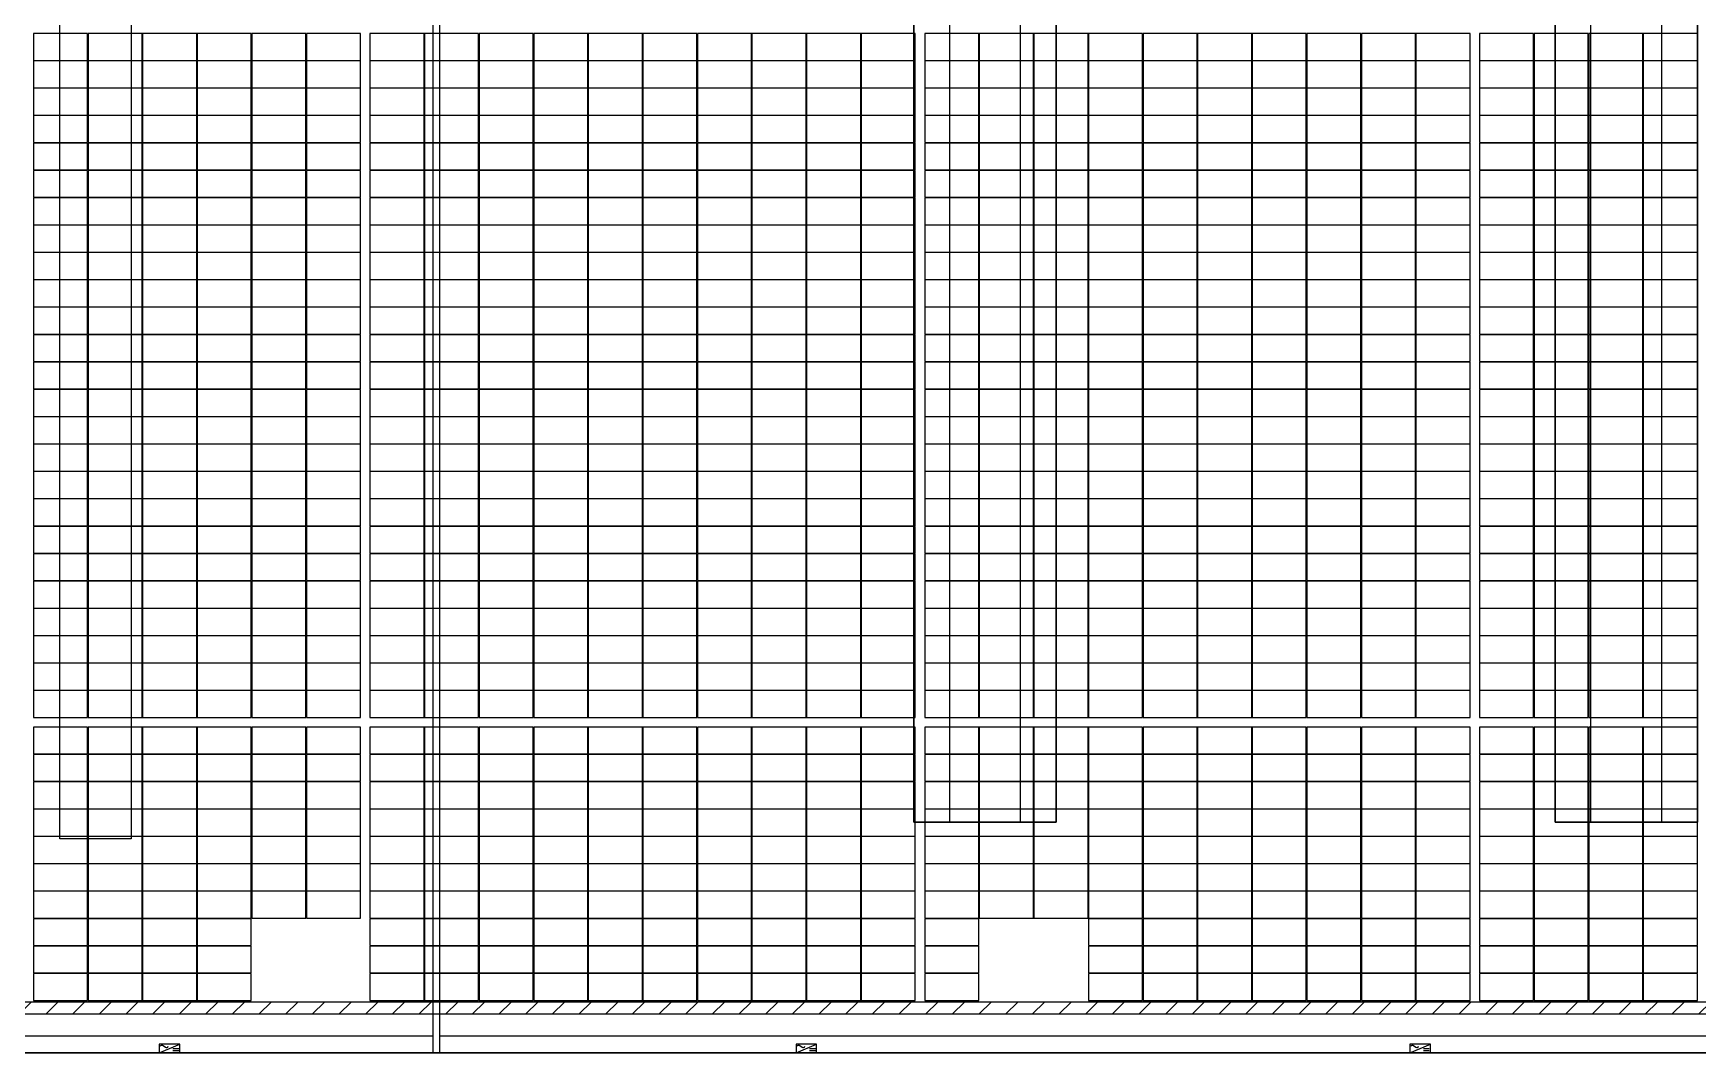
# Model space of a CAD drawing. Header units: millimetres. Extents: x 1218 to 2690, y 1163 to 1758.
# Drawn here: x 1389.2 to 1459.3, y 1336.4 to 1379.4 of the extents above; entities that cross this region are included whole.
import ezdxf

# ---------------------------------------------------------------- set-up
doc = ezdxf.new("R2010")
doc.units = ezdxf.units.MM
for name, color, linetype in [('WALL', 9, 'Continuous'), ('单元区域外轮廓', 7, 'ByLayer'), ('屋脊线', 7, 'ByLayer'), ('组件', 7, 'ByLayer'), ('运维走道板', 1, 'Continuous'), ('逆变器', 7, 'ByLayer'), ('障碍物', 7, 'ByLayer')]:
    doc.layers.add(name, color=color, linetype=linetype)

# ---------------------------------------------------------------- blocks, each defined once
blk = doc.blocks.new('DT1')
at = {"layer": 'WALL'}
blk.add_line((78159.9, 1865403.7), (1243359.9, 1865403.7), dxfattribs=at)
for points in [[(198909.9, 1865403.7), (198909.9, 2022803.7), (198609.9, 2022803.7), (198609.9, 1865403.7)], [(224859.9, 1875103.7), (224859.9, 2013103.7), (218859.9, 2013103.7), (218859.9, 1875103.7)], [(251859.9, 1875103.7), (251859.9, 2013103.7), (245859.9, 2013103.7), (245859.9, 1875103.7)]]:
    blk.add_lwpolyline(points, close=True, dxfattribs=at)
for points in [[(223359.9, 1875103.7), (223359.9, 2013103.7), (220359.9, 2013103.7), (220359.9, 1875103.7), (223359.9, 1875103.7)], [(250359.9, 1875103.7), (250359.9, 2013103.7), (247359.9, 2013103.7), (247359.9, 1875103.7), (250359.9, 1875103.7)], [(185909.9, 1939703.7), (185909.9, 1874403.7), (182909.9, 1874403.7), (182909.9, 1939703.7), (185909.9, 1939703.7)], [(198609.9, 1866103.7), (78159.9, 1866103.7)], [(406809.9, 1866103.7), (198909.9, 1866103.7)]]:
    blk.add_lwpolyline(points, dxfattribs=at)
blk = doc.blocks.new('*U582')
at = {"layer": '单元区域外轮廓', "color": 2}
blk.add_polyline3d([(582600, -78700, 12000), (-582600, -78700, 12000), (-582600, 78700, 12000), (582600, 78700, 12000)], close=True, dxfattribs=at)
at = {"flags": 1}
for tag in ['unit_id', 'unit_name', 'parapet_height', 'ground_elevation', 'is_enable_parapet']:
    blk.add_attdef(tag, (0, 0), '', height=2.5, dxfattribs=at)
blk = doc.blocks.new('*U583')
at = {"layer": '屋脊线', "color": 30}
blk.add_line((-582600, -78700, 12000), (582600, -78700, 12000), dxfattribs=at)
at = {"flags": 1}
for tag in ['unit_id', 'unit_name']:
    blk.add_attdef(tag, (0, 0), '', height=2.5, dxfattribs=at)
blk = doc.blocks.new('*U584')
at = {"color": 0}
blk.add_polyline3d([(0, 0, 0), (227.8, 0, 0), (227.8, 113.3, 5.8), (0, 113.3, 5.8)], close=True, dxfattribs=at)
at = {"flags": 1}
for tag in ['mounting-hole-spacing1', 'mounting-hole-spacing2', 'module-material', 'vmpo', 'voco', 'silicon-material', 'panel-length', 'panel-width', 'panel-height', 'userid', 'theme', 'note', 'name', 'pmax', 'company-name', 'id', 'impo', 'isco']:
    blk.add_attdef(tag, (0, 0), '', height=2.5, dxfattribs=at)
blk = doc.blocks.new('*U585')
at = {"layer": '组件', "color": 32}
for p in [(-47896.6, -3693.2, 1422.3), (-47666.8, -3693.2, 1422.3), (-47437, -3693.2, 1422.3), (-47207.2, -3693.2, 1422.3), (-46977.4, -3693.2, 1422.3), (-46747.6, -3693.2, 1422.3), (-46479.8, -3693.2, 1422.3), (-46250, -3693.2, 1422.3), (-46020.2, -3693.2, 1422.3), (-45790.4, -3693.2, 1422.3), (-45560.6, -3693.2, 1422.3), (-47896.6, -3808.4, 1416.5), (-47666.8, -3808.4, 1416.5), (-47437, -3808.4, 1416.5), (-47207.2, -3808.4, 1416.5), (-46977.4, -3808.4, 1416.5), (-46747.6, -3808.4, 1416.5), (-46479.8, -3808.4, 1416.5), (-46250, -3808.4, 1416.5), (-46020.2, -3808.4, 1416.5), (-45790.4, -3808.4, 1416.5), (-45560.6, -3808.4, 1416.5), (-47896.6, -3923.7, 1410.6), (-47666.8, -3923.7, 1410.6), (-47437, -3923.7, 1410.6), (-47207.2, -3923.7, 1410.6), (-46977.4, -3923.7, 1410.6), (-46747.6, -3923.7, 1410.6), (-46479.8, -3923.7, 1410.6), (-46250, -3923.7, 1410.6), (-46020.2, -3923.7, 1410.6), (-45790.4, -3923.7, 1410.6), (-45560.6, -3923.7, 1410.6), (-47896.6, -4038.9, 1404.7), (-47666.8, -4038.9, 1404.7), (-47437, -4038.9, 1404.7), (-47207.2, -4038.9, 1404.7), (-46977.4, -4038.9, 1404.7), (-46747.6, -4038.9, 1404.7), (-46479.8, -4038.9, 1404.7), (-46250, -4038.9, 1404.7), (-46020.2, -4038.9, 1404.7), (-45790.4, -4038.9, 1404.7), (-45560.6, -4038.9, 1404.7), (-47896.6, -4154.2, 1398.9), (-47666.8, -4154.2, 1398.9), (-47437, -4154.2, 1398.9), (-47207.2, -4154.2, 1398.9), (-46977.4, -4154.2, 1398.9), (-46747.6, -4154.2, 1398.9), (-46479.8, -4154.2, 1398.9), (-46250, -4154.2, 1398.9), (-46020.2, -4154.2, 1398.9), (-45790.4, -4154.2, 1398.9), (-45560.6, -4154.2, 1398.9), (-47896.6, -4269.4, 1393), (-47666.8, -4269.4, 1393), (-47437, -4269.4, 1393), (-47207.2, -4269.4, 1393), (-46977.4, -4269.4, 1393), (-46747.6, -4269.4, 1393), (-46479.8, -4269.4, 1393), (-46250, -4269.4, 1393), (-46020.2, -4269.4, 1393), (-45790.4, -4269.4, 1393), (-45560.6, -4269.4, 1393), (-47896.6, -4384.7, 1387.2), (-47666.8, -4384.7, 1387.2), (-47437, -4384.7, 1387.2), (-47207.2, -4384.7, 1387.2), (-46977.4, -4384.7, 1387.2), (-46747.6, -4384.7, 1387.2), (-46479.8, -4384.7, 1387.2), (-46250, -4384.7, 1387.2), (-46020.2, -4384.7, 1387.2), (-45790.4, -4384.7, 1387.2), (-45560.6, -4384.7, 1387.2), (-47896.6, -4499.9, 1381.3), (-47666.8, -4499.9, 1381.3), (-47437, -4499.9, 1381.3), (-47207.2, -4499.9, 1381.3), (-46977.4, -4499.9, 1381.3), (-46747.6, -4499.9, 1381.3), (-46479.8, -4499.9, 1381.3), (-46250, -4499.9, 1381.3), (-46020.2, -4499.9, 1381.3), (-45790.4, -4499.9, 1381.3), (-45560.6, -4499.9, 1381.3), (-47896.6, -4615.2, 1375.4), (-47666.8, -4615.2, 1375.4), (-47437, -4615.2, 1375.4), (-47207.2, -4615.2, 1375.4), (-46977.4, -4615.2, 1375.4), (-46747.6, -4615.2, 1375.4), (-46479.8, -4615.2, 1375.4), (-46250, -4615.2, 1375.4), (-46020.2, -4615.2, 1375.4), (-45790.4, -4615.2, 1375.4), (-45560.6, -4615.2, 1375.4), (-47896.6, -4730.4, 1369.6), (-47666.8, -4730.4, 1369.6), (-47437, -4730.4, 1369.6), (-47207.2, -4730.4, 1369.6), (-46977.4, -4730.4, 1369.6), (-46747.6, -4730.4, 1369.6), (-46479.8, -4730.4, 1369.6), (-46250, -4730.4, 1369.6), (-46020.2, -4730.4, 1369.6), (-45790.4, -4730.4, 1369.6), (-45560.6, -4730.4, 1369.6), (-47896.6, -4845.7, 1363.7), (-47666.8, -4845.7, 1363.7), (-47437, -4845.7, 1363.7), (-47207.2, -4845.7, 1363.7), (-46977.4, -4845.7, 1363.7), (-46747.6, -4845.7, 1363.7), (-46479.8, -4845.7, 1363.7), (-46250, -4845.7, 1363.7), (-46020.2, -4845.7, 1363.7), (-45790.4, -4845.7, 1363.7), (-45560.6, -4845.7, 1363.7), (-47896.6, -4960.9, 1357.9), (-47666.8, -4960.9, 1357.9), (-47437, -4960.9, 1357.9), (-47207.2, -4960.9, 1357.9), (-46977.4, -4960.9, 1357.9), (-46747.6, -4960.9, 1357.9), (-46479.8, -4960.9, 1357.9), (-46250, -4960.9, 1357.9), (-46020.2, -4960.9, 1357.9), (-45790.4, -4960.9, 1357.9), (-45560.6, -4960.9, 1357.9), (-47896.6, -5076.2, 1352), (-47666.8, -5076.2, 1352), (-47437, -5076.2, 1352), (-47207.2, -5076.2, 1352), (-46977.4, -5076.2, 1352), (-46747.6, -5076.2, 1352), (-46479.8, -5076.2, 1352), (-46250, -5076.2, 1352), (-46020.2, -5076.2, 1352), (-45790.4, -5076.2, 1352), (-45560.6, -5076.2, 1352), (-47896.6, -5191.4, 1346.1), (-47666.8, -5191.4, 1346.1), (-47437, -5191.4, 1346.1), (-47207.2, -5191.4, 1346.1), (-46977.4, -5191.4, 1346.1), (-46747.6, -5191.4, 1346.1), (-46479.8, -5191.4, 1346.1), (-46250, -5191.4, 1346.1), (-46020.2, -5191.4, 1346.1), (-45790.4, -5191.4, 1346.1), (-45560.6, -5191.4, 1346.1), (-47896.6, -5306.7, 1340.3), (-47666.8, -5306.7, 1340.3), (-47437, -5306.7, 1340.3), (-47207.2, -5306.7, 1340.3), (-46977.4, -5306.7, 1340.3), (-46747.6, -5306.7, 1340.3), (-46479.8, -5306.7, 1340.3), (-46250, -5306.7, 1340.3), (-46020.2, -5306.7, 1340.3), (-45790.4, -5306.7, 1340.3), (-45560.6, -5306.7, 1340.3), (-47896.6, -5421.9, 1334.4), (-47666.8, -5421.9, 1334.4), (-47437, -5421.9, 1334.4), (-47207.2, -5421.9, 1334.4), (-46977.4, -5421.9, 1334.4), (-46747.6, -5421.9, 1334.4), (-46479.8, -5421.9, 1334.4), (-46250, -5421.9, 1334.4), (-46020.2, -5421.9, 1334.4), (-45790.4, -5421.9, 1334.4), (-45560.6, -5421.9, 1334.4), (-47896.6, -5537.2, 1328.6), (-47666.8, -5537.2, 1328.6), (-47437, -5537.2, 1328.6), (-47207.2, -5537.2, 1328.6), (-46977.4, -5537.2, 1328.6), (-46747.6, -5537.2, 1328.6), (-46479.8, -5537.2, 1328.6), (-46250, -5537.2, 1328.6), (-46020.2, -5537.2, 1328.6), (-45790.4, -5537.2, 1328.6), (-45560.6, -5537.2, 1328.6), (-47896.6, -5652.4, 1322.7), (-47666.8, -5652.4, 1322.7), (-47437, -5652.4, 1322.7), (-47207.2, -5652.4, 1322.7), (-46977.4, -5652.4, 1322.7), (-46747.6, -5652.4, 1322.7), (-46479.8, -5652.4, 1322.7), (-46250, -5652.4, 1322.7), (-46020.2, -5652.4, 1322.7), (-45790.4, -5652.4, 1322.7), (-45560.6, -5652.4, 1322.7), (-47896.6, -5767.7, 1316.9), (-47666.8, -5767.7, 1316.9), (-47437, -5767.7, 1316.9), (-47207.2, -5767.7, 1316.9), (-46977.4, -5767.7, 1316.9), (-46747.6, -5767.7, 1316.9), (-46479.8, -5767.7, 1316.9), (-46250, -5767.7, 1316.9), (-46020.2, -5767.7, 1316.9), (-45790.4, -5767.7, 1316.9), (-45560.6, -5767.7, 1316.9), (-47896.6, -5882.9, 1311), (-47666.8, -5882.9, 1311), (-47437, -5882.9, 1311), (-47207.2, -5882.9, 1311), (-46977.4, -5882.9, 1311), (-46747.6, -5882.9, 1311), (-46479.8, -5882.9, 1311), (-46250, -5882.9, 1311), (-46020.2, -5882.9, 1311), (-45790.4, -5882.9, 1311), (-45560.6, -5882.9, 1311), (-47896.6, -5998.2, 1305.1), (-47666.8, -5998.2, 1305.1), (-47437, -5998.2, 1305.1), (-47207.2, -5998.2, 1305.1), (-46977.4, -5998.2, 1305.1), (-46747.6, -5998.2, 1305.1), (-46479.8, -5998.2, 1305.1), (-46250, -5998.2, 1305.1), (-46020.2, -5998.2, 1305.1), (-45790.4, -5998.2, 1305.1), (-45560.6, -5998.2, 1305.1), (-47896.6, -6113.4, 1299.3), (-47666.8, -6113.4, 1299.3), (-47437, -6113.4, 1299.3), (-47207.2, -6113.4, 1299.3), (-46977.4, -6113.4, 1299.3), (-46747.6, -6113.4, 1299.3), (-46479.8, -6113.4, 1299.3), (-46250, -6113.4, 1299.3), (-46020.2, -6113.4, 1299.3), (-45790.4, -6113.4, 1299.3), (-45560.6, -6113.4, 1299.3), (-47896.6, -6228.7, 1293.4), (-47666.8, -6228.7, 1293.4), (-47437, -6228.7, 1293.4), (-47207.2, -6228.7, 1293.4), (-46977.4, -6228.7, 1293.4), (-46747.6, -6228.7, 1293.4), (-46479.8, -6228.7, 1293.4), (-46250, -6228.7, 1293.4), (-46020.2, -6228.7, 1293.4), (-45790.4, -6228.7, 1293.4), (-45560.6, -6228.7, 1293.4), (-47896.6, -6343.9, 1287.6), (-47666.8, -6343.9, 1287.6), (-47437, -6343.9, 1287.6), (-47207.2, -6343.9, 1287.6), (-46977.4, -6343.9, 1287.6), (-46747.6, -6343.9, 1287.6), (-46479.8, -6343.9, 1287.6), (-46250, -6343.9, 1287.6), (-46020.2, -6343.9, 1287.6), (-45790.4, -6343.9, 1287.6), (-45560.6, -6343.9, 1287.6), (-47896.6, -6459.2, 1281.7), (-47666.8, -6459.2, 1281.7), (-47437, -6459.2, 1281.7), (-47207.2, -6459.2, 1281.7), (-46977.4, -6459.2, 1281.7), (-46747.6, -6459.2, 1281.7), (-46479.8, -6459.2, 1281.7), (-46250, -6459.2, 1281.7), (-46020.2, -6459.2, 1281.7), (-45790.4, -6459.2, 1281.7), (-45560.6, -6459.2, 1281.7), (-47666.8, -6612.4, 1273.9), (-47437, -6612.4, 1273.9), (-47207.2, -6612.4, 1273.9), (-46977.4, -6612.4, 1273.9), (-46747.6, -6612.4, 1273.9), (-46479.8, -6612.4, 1273.9), (-46250, -6612.4, 1273.9), (-46020.2, -6612.4, 1273.9), (-45790.4, -6612.4, 1273.9), (-45560.6, -6612.4, 1273.9), (-45330.8, -6612.4, 1273.9), (-47666.8, -6727.6, 1268.1), (-47437, -6727.6, 1268.1), (-47207.2, -6727.6, 1268.1), (-46977.4, -6727.6, 1268.1), (-46747.6, -6727.6, 1268.1), (-46479.8, -6727.6, 1268.1), (-46250, -6727.6, 1268.1), (-46020.2, -6727.6, 1268.1), (-45790.4, -6727.6, 1268.1), (-45560.6, -6727.6, 1268.1), (-45330.8, -6727.6, 1268.1), (-47666.8, -6842.9, 1262.2), (-47437, -6842.9, 1262.2), (-47207.2, -6842.9, 1262.2), (-46977.4, -6842.9, 1262.2), (-46747.6, -6842.9, 1262.2), (-46479.8, -6842.9, 1262.2), (-46250, -6842.9, 1262.2), (-46020.2, -6842.9, 1262.2), (-45790.4, -6842.9, 1262.2), (-45560.6, -6842.9, 1262.2), (-45330.8, -6842.9, 1262.2), (-47666.8, -6958.2, 1256.4), (-47437, -6958.2, 1256.4), (-47207.2, -6958.2, 1256.4), (-46977.4, -6958.2, 1256.4), (-46747.6, -6958.2, 1256.4), (-46479.8, -6958.2, 1256.4), (-46250, -6958.2, 1256.4), (-46020.2, -6958.2, 1256.4), (-45790.4, -6958.2, 1256.4), (-45560.6, -6958.2, 1256.4), (-45330.8, -6958.2, 1256.4), (-47666.8, -7073.4, 1250.5), (-47437, -7073.4, 1250.5), (-47207.2, -7073.4, 1250.5), (-46977.4, -7073.4, 1250.5), (-46747.6, -7073.4, 1250.5), (-46479.8, -7073.4, 1250.5), (-46250, -7073.4, 1250.5), (-46020.2, -7073.4, 1250.5), (-45790.4, -7073.4, 1250.5), (-45560.6, -7073.4, 1250.5), (-45330.8, -7073.4, 1250.5), (-47666.8, -7188.7, 1244.6), (-47437, -7188.7, 1244.6), (-47207.2, -7188.7, 1244.6), (-46977.4, -7188.7, 1244.6), (-46747.6, -7188.7, 1244.6), (-46479.8, -7188.7, 1244.6), (-46250, -7188.7, 1244.6), (-46020.2, -7188.7, 1244.6), (-45790.4, -7188.7, 1244.6), (-45560.6, -7188.7, 1244.6), (-45330.8, -7188.7, 1244.6), (-47666.8, -7303.9, 1238.8), (-47437, -7303.9, 1238.8), (-47207.2, -7303.9, 1238.8), (-46977.4, -7303.9, 1238.8), (-46747.6, -7303.9, 1238.8), (-46479.8, -7303.9, 1238.8), (-46250, -7303.9, 1238.8), (-46020.2, -7303.9, 1238.8), (-45790.4, -7303.9, 1238.8), (-45560.6, -7303.9, 1238.8), (-45330.8, -7303.9, 1238.8), (-45101, -7303.9, 1238.8), (-47666.8, -7419.2, 1232.9), (-47437, -7419.2, 1232.9), (-47207.2, -7419.2, 1232.9), (-46479.8, -7419.2, 1232.9), (-46250, -7419.2, 1232.9), (-46020.2, -7419.2, 1232.9), (-45790.4, -7419.2, 1232.9), (-45560.6, -7419.2, 1232.9), (-45330.8, -7419.2, 1232.9), (-45101, -7419.2, 1232.9), (-47666.8, -7534.4, 1227.1), (-47437, -7534.4, 1227.1), (-47207.2, -7534.4, 1227.1), (-46479.8, -7534.4, 1227.1), (-46250, -7534.4, 1227.1), (-46020.2, -7534.4, 1227.1), (-45790.4, -7534.4, 1227.1), (-45560.6, -7534.4, 1227.1), (-45330.8, -7534.4, 1227.1), (-45101, -7534.4, 1227.1), (-47666.8, -7649.7, 1221.2), (-47437, -7649.7, 1221.2), (-47207.2, -7649.7, 1221.2), (-46479.8, -7649.7, 1221.2), (-46250, -7649.7, 1221.2), (-46020.2, -7649.7, 1221.2), (-45790.4, -7649.7, 1221.2), (-45560.6, -7649.7, 1221.2), (-45330.8, -7649.7, 1221.2), (-45101, -7649.7, 1221.2)]:
    blk.add_blockref('*U584', p, dxfattribs=at)
at = {"layer": '组件', "color": 110}
for p in [(-45330.8, -3693.2, 1422.3), (-45101, -3693.2, 1422.3), (-44871.2, -3693.2, 1422.3), (-44641.4, -3693.2, 1422.3), (-44411.6, -3693.2, 1422.3), (-44143.8, -3693.2, 1422.3), (-43914, -3693.2, 1422.3), (-43684.2, -3693.2, 1422.3), (-43454.4, -3693.2, 1422.3), (-43224.6, -3693.2, 1422.3), (-42994.8, -3693.2, 1422.3), (-42765, -3693.2, 1422.3), (-45330.8, -3808.4, 1416.5), (-45101, -3808.4, 1416.5), (-44871.2, -3808.4, 1416.5), (-44641.4, -3808.4, 1416.5), (-44411.6, -3808.4, 1416.5), (-44143.8, -3808.4, 1416.5), (-43914, -3808.4, 1416.5), (-43684.2, -3808.4, 1416.5), (-43454.4, -3808.4, 1416.5), (-43224.6, -3808.4, 1416.5), (-42994.8, -3808.4, 1416.5), (-42765, -3808.4, 1416.5), (-45330.8, -3923.7, 1410.6), (-45101, -3923.7, 1410.6), (-44871.2, -3923.7, 1410.6), (-44641.4, -3923.7, 1410.6), (-44411.6, -3923.7, 1410.6), (-44143.8, -3923.7, 1410.6), (-43914, -3923.7, 1410.6), (-43684.2, -3923.7, 1410.6), (-43454.4, -3923.7, 1410.6), (-43224.6, -3923.7, 1410.6), (-42994.8, -3923.7, 1410.6), (-42765, -3923.7, 1410.6), (-45330.8, -4038.9, 1404.7), (-45101, -4038.9, 1404.7), (-44871.2, -4038.9, 1404.7), (-44641.4, -4038.9, 1404.7), (-44411.6, -4038.9, 1404.7), (-44143.8, -4038.9, 1404.7), (-43914, -4038.9, 1404.7), (-43684.2, -4038.9, 1404.7), (-43454.4, -4038.9, 1404.7), (-43224.6, -4038.9, 1404.7), (-42994.8, -4038.9, 1404.7), (-42765, -4038.9, 1404.7), (-45330.8, -4154.2, 1398.9), (-45101, -4154.2, 1398.9), (-44871.2, -4154.2, 1398.9), (-44641.4, -4154.2, 1398.9), (-44411.6, -4154.2, 1398.9), (-44143.8, -4154.2, 1398.9), (-43914, -4154.2, 1398.9), (-43684.2, -4154.2, 1398.9), (-43454.4, -4154.2, 1398.9), (-43224.6, -4154.2, 1398.9), (-42994.8, -4154.2, 1398.9), (-42765, -4154.2, 1398.9), (-45330.8, -4269.4, 1393), (-45101, -4269.4, 1393), (-44871.2, -4269.4, 1393), (-44641.4, -4269.4, 1393), (-44411.6, -4269.4, 1393), (-44143.8, -4269.4, 1393), (-43914, -4269.4, 1393), (-43684.2, -4269.4, 1393), (-43454.4, -4269.4, 1393), (-43224.6, -4269.4, 1393), (-42994.8, -4269.4, 1393), (-42765, -4269.4, 1393), (-45330.8, -4384.7, 1387.2), (-45101, -4384.7, 1387.2), (-44871.2, -4384.7, 1387.2), (-44641.4, -4384.7, 1387.2), (-44411.6, -4384.7, 1387.2), (-44143.8, -4384.7, 1387.2), (-43914, -4384.7, 1387.2), (-43684.2, -4384.7, 1387.2), (-43454.4, -4384.7, 1387.2), (-43224.6, -4384.7, 1387.2), (-42994.8, -4384.7, 1387.2), (-42765, -4384.7, 1387.2), (-45330.8, -4499.9, 1381.3), (-45101, -4499.9, 1381.3), (-44871.2, -4499.9, 1381.3), (-44641.4, -4499.9, 1381.3), (-44411.6, -4499.9, 1381.3), (-44143.8, -4499.9, 1381.3), (-43914, -4499.9, 1381.3), (-43684.2, -4499.9, 1381.3), (-43454.4, -4499.9, 1381.3), (-43224.6, -4499.9, 1381.3), (-42994.8, -4499.9, 1381.3), (-42765, -4499.9, 1381.3), (-45330.8, -4615.2, 1375.4), (-45101, -4615.2, 1375.4), (-44871.2, -4615.2, 1375.4), (-44641.4, -4615.2, 1375.4), (-44411.6, -4615.2, 1375.4), (-44143.8, -4615.2, 1375.4), (-43914, -4615.2, 1375.4), (-43684.2, -4615.2, 1375.4), (-43454.4, -4615.2, 1375.4), (-43224.6, -4615.2, 1375.4), (-42994.8, -4615.2, 1375.4), (-42765, -4615.2, 1375.4), (-45330.8, -4730.4, 1369.6), (-45101, -4730.4, 1369.6), (-44871.2, -4730.4, 1369.6), (-44641.4, -4730.4, 1369.6), (-44411.6, -4730.4, 1369.6), (-44143.8, -4730.4, 1369.6), (-43914, -4730.4, 1369.6), (-43684.2, -4730.4, 1369.6), (-43454.4, -4730.4, 1369.6), (-43224.6, -4730.4, 1369.6), (-42994.8, -4730.4, 1369.6), (-42765, -4730.4, 1369.6), (-45330.8, -4845.7, 1363.7), (-45101, -4845.7, 1363.7), (-44871.2, -4845.7, 1363.7), (-44641.4, -4845.7, 1363.7), (-44411.6, -4845.7, 1363.7), (-44143.8, -4845.7, 1363.7), (-43914, -4845.7, 1363.7), (-43684.2, -4845.7, 1363.7), (-43454.4, -4845.7, 1363.7), (-43224.6, -4845.7, 1363.7), (-42994.8, -4845.7, 1363.7), (-42765, -4845.7, 1363.7), (-45330.8, -4960.9, 1357.9), (-45101, -4960.9, 1357.9), (-44871.2, -4960.9, 1357.9), (-44641.4, -4960.9, 1357.9), (-44411.6, -4960.9, 1357.9), (-44143.8, -4960.9, 1357.9), (-43914, -4960.9, 1357.9), (-43684.2, -4960.9, 1357.9), (-43454.4, -4960.9, 1357.9), (-43224.6, -4960.9, 1357.9), (-42994.8, -4960.9, 1357.9), (-42765, -4960.9, 1357.9), (-45330.8, -5076.2, 1352), (-45101, -5076.2, 1352), (-44871.2, -5076.2, 1352), (-44641.4, -5076.2, 1352), (-44411.6, -5076.2, 1352), (-44143.8, -5076.2, 1352), (-43914, -5076.2, 1352), (-43684.2, -5076.2, 1352), (-43454.4, -5076.2, 1352), (-43224.6, -5076.2, 1352), (-42994.8, -5076.2, 1352), (-42765, -5076.2, 1352), (-45330.8, -5191.4, 1346.1), (-45101, -5191.4, 1346.1), (-44871.2, -5191.4, 1346.1), (-44641.4, -5191.4, 1346.1), (-44411.6, -5191.4, 1346.1), (-44143.8, -5191.4, 1346.1), (-43914, -5191.4, 1346.1), (-43684.2, -5191.4, 1346.1), (-43454.4, -5191.4, 1346.1), (-43224.6, -5191.4, 1346.1), (-42994.8, -5191.4, 1346.1), (-42765, -5191.4, 1346.1), (-45330.8, -5306.7, 1340.3), (-45101, -5306.7, 1340.3), (-44871.2, -5306.7, 1340.3), (-44641.4, -5306.7, 1340.3), (-44411.6, -5306.7, 1340.3), (-44143.8, -5306.7, 1340.3), (-43914, -5306.7, 1340.3), (-43684.2, -5306.7, 1340.3), (-43454.4, -5306.7, 1340.3), (-43224.6, -5306.7, 1340.3), (-42994.8, -5306.7, 1340.3), (-42765, -5306.7, 1340.3), (-45330.8, -5421.9, 1334.4), (-45101, -5421.9, 1334.4), (-44871.2, -5421.9, 1334.4), (-44641.4, -5421.9, 1334.4), (-44411.6, -5421.9, 1334.4), (-44143.8, -5421.9, 1334.4), (-43914, -5421.9, 1334.4), (-43684.2, -5421.9, 1334.4), (-43454.4, -5421.9, 1334.4), (-43224.6, -5421.9, 1334.4), (-42994.8, -5421.9, 1334.4), (-42765, -5421.9, 1334.4), (-45330.8, -5537.2, 1328.6), (-45101, -5537.2, 1328.6), (-44871.2, -5537.2, 1328.6), (-44641.4, -5537.2, 1328.6), (-44411.6, -5537.2, 1328.6), (-44143.8, -5537.2, 1328.6), (-43914, -5537.2, 1328.6), (-43684.2, -5537.2, 1328.6), (-43454.4, -5537.2, 1328.6), (-43224.6, -5537.2, 1328.6), (-42994.8, -5537.2, 1328.6), (-42765, -5537.2, 1328.6), (-45330.8, -5652.4, 1322.7), (-45101, -5652.4, 1322.7), (-44871.2, -5652.4, 1322.7), (-44641.4, -5652.4, 1322.7), (-44411.6, -5652.4, 1322.7), (-44143.8, -5652.4, 1322.7), (-43914, -5652.4, 1322.7), (-43684.2, -5652.4, 1322.7), (-43454.4, -5652.4, 1322.7), (-43224.6, -5652.4, 1322.7), (-42994.8, -5652.4, 1322.7), (-42765, -5652.4, 1322.7), (-45330.8, -5767.7, 1316.9), (-45101, -5767.7, 1316.9), (-44871.2, -5767.7, 1316.9), (-44641.4, -5767.7, 1316.9), (-44411.6, -5767.7, 1316.9), (-44143.8, -5767.7, 1316.9), (-43914, -5767.7, 1316.9), (-43684.2, -5767.7, 1316.9), (-43454.4, -5767.7, 1316.9), (-43224.6, -5767.7, 1316.9), (-42994.8, -5767.7, 1316.9), (-42765, -5767.7, 1316.9), (-45330.8, -5882.9, 1311), (-45101, -5882.9, 1311), (-44871.2, -5882.9, 1311), (-44641.4, -5882.9, 1311), (-44411.6, -5882.9, 1311), (-44143.8, -5882.9, 1311), (-43914, -5882.9, 1311), (-43684.2, -5882.9, 1311), (-43454.4, -5882.9, 1311), (-43224.6, -5882.9, 1311), (-42994.8, -5882.9, 1311), (-42765, -5882.9, 1311), (-45330.8, -5998.2, 1305.1), (-45101, -5998.2, 1305.1), (-44871.2, -5998.2, 1305.1), (-44641.4, -5998.2, 1305.1), (-44411.6, -5998.2, 1305.1), (-44143.8, -5998.2, 1305.1), (-43914, -5998.2, 1305.1), (-43684.2, -5998.2, 1305.1), (-43454.4, -5998.2, 1305.1), (-43224.6, -5998.2, 1305.1), (-42994.8, -5998.2, 1305.1), (-42765, -5998.2, 1305.1), (-45330.8, -6113.4, 1299.3), (-45101, -6113.4, 1299.3), (-44871.2, -6113.4, 1299.3), (-44641.4, -6113.4, 1299.3), (-44411.6, -6113.4, 1299.3), (-44143.8, -6113.4, 1299.3), (-43914, -6113.4, 1299.3), (-43684.2, -6113.4, 1299.3), (-43454.4, -6113.4, 1299.3), (-43224.6, -6113.4, 1299.3), (-42994.8, -6113.4, 1299.3), (-42765, -6113.4, 1299.3), (-45330.8, -6228.7, 1293.4), (-45101, -6228.7, 1293.4), (-44871.2, -6228.7, 1293.4), (-44641.4, -6228.7, 1293.4), (-44411.6, -6228.7, 1293.4), (-44143.8, -6228.7, 1293.4), (-43914, -6228.7, 1293.4), (-43684.2, -6228.7, 1293.4), (-43454.4, -6228.7, 1293.4), (-43224.6, -6228.7, 1293.4), (-42994.8, -6228.7, 1293.4), (-42765, -6228.7, 1293.4), (-45330.8, -6343.9, 1287.6), (-45101, -6343.9, 1287.6), (-44871.2, -6343.9, 1287.6), (-44641.4, -6343.9, 1287.6), (-44411.6, -6343.9, 1287.6), (-44143.8, -6343.9, 1287.6), (-43914, -6343.9, 1287.6), (-43684.2, -6343.9, 1287.6), (-43454.4, -6343.9, 1287.6), (-43224.6, -6343.9, 1287.6), (-42994.8, -6343.9, 1287.6), (-42765, -6343.9, 1287.6), (-45330.8, -6459.2, 1281.7), (-45101, -6459.2, 1281.7), (-44871.2, -6459.2, 1281.7), (-44641.4, -6459.2, 1281.7), (-44411.6, -6459.2, 1281.7), (-44143.8, -6459.2, 1281.7), (-43914, -6459.2, 1281.7), (-43684.2, -6459.2, 1281.7), (-43454.4, -6459.2, 1281.7), (-43224.6, -6459.2, 1281.7), (-42994.8, -6459.2, 1281.7), (-42765, -6459.2, 1281.7), (-45101, -6612.4, 1273.9), (-44871.2, -6612.4, 1273.9), (-44641.4, -6612.4, 1273.9), (-44411.6, -6612.4, 1273.9), (-44143.8, -6612.4, 1273.9), (-43914, -6612.4, 1273.9), (-43684.2, -6612.4, 1273.9), (-43454.4, -6612.4, 1273.9), (-43224.6, -6612.4, 1273.9), (-42994.8, -6612.4, 1273.9), (-42765, -6612.4, 1273.9), (-42535.2, -6612.4, 1273.9), (-45101, -6727.6, 1268.1), (-44871.2, -6727.6, 1268.1), (-44641.4, -6727.6, 1268.1), (-44411.6, -6727.6, 1268.1), (-44143.8, -6727.6, 1268.1), (-43914, -6727.6, 1268.1), (-43684.2, -6727.6, 1268.1), (-43454.4, -6727.6, 1268.1), (-43224.6, -6727.6, 1268.1), (-42994.8, -6727.6, 1268.1), (-42765, -6727.6, 1268.1), (-42535.2, -6727.6, 1268.1), (-45101, -6842.9, 1262.2), (-44871.2, -6842.9, 1262.2), (-44641.4, -6842.9, 1262.2), (-44411.6, -6842.9, 1262.2), (-44143.8, -6842.9, 1262.2), (-43914, -6842.9, 1262.2), (-43684.2, -6842.9, 1262.2), (-43454.4, -6842.9, 1262.2), (-43224.6, -6842.9, 1262.2), (-42994.8, -6842.9, 1262.2), (-42765, -6842.9, 1262.2), (-42535.2, -6842.9, 1262.2), (-45101, -6958.2, 1256.4), (-44871.2, -6958.2, 1256.4), (-44641.4, -6958.2, 1256.4), (-44411.6, -6958.2, 1256.4), (-44143.8, -6958.2, 1256.4), (-43914, -6958.2, 1256.4), (-43684.2, -6958.2, 1256.4), (-43454.4, -6958.2, 1256.4), (-43224.6, -6958.2, 1256.4), (-42994.8, -6958.2, 1256.4), (-42765, -6958.2, 1256.4), (-42535.2, -6958.2, 1256.4), (-45101, -7073.4, 1250.5), (-44871.2, -7073.4, 1250.5), (-44641.4, -7073.4, 1250.5), (-44411.6, -7073.4, 1250.5), (-44143.8, -7073.4, 1250.5), (-43914, -7073.4, 1250.5), (-43684.2, -7073.4, 1250.5), (-43454.4, -7073.4, 1250.5), (-43224.6, -7073.4, 1250.5), (-42994.8, -7073.4, 1250.5), (-42765, -7073.4, 1250.5), (-42535.2, -7073.4, 1250.5), (-45101, -7188.7, 1244.6), (-44871.2, -7188.7, 1244.6), (-44641.4, -7188.7, 1244.6), (-44411.6, -7188.7, 1244.6), (-44143.8, -7188.7, 1244.6), (-43914, -7188.7, 1244.6), (-43684.2, -7188.7, 1244.6), (-43454.4, -7188.7, 1244.6), (-43224.6, -7188.7, 1244.6), (-42994.8, -7188.7, 1244.6), (-42765, -7188.7, 1244.6), (-42535.2, -7188.7, 1244.6), (-44871.2, -7303.9, 1238.8), (-44641.4, -7303.9, 1238.8), (-44411.6, -7303.9, 1238.8), (-44143.8, -7303.9, 1238.8), (-43914, -7303.9, 1238.8), (-43684.2, -7303.9, 1238.8), (-43454.4, -7303.9, 1238.8), (-43224.6, -7303.9, 1238.8), (-42994.8, -7303.9, 1238.8), (-42765, -7303.9, 1238.8), (-42535.2, -7303.9, 1238.8), (-44871.2, -7419.2, 1232.9), (-44641.4, -7419.2, 1232.9), (-44411.6, -7419.2, 1232.9), (-44143.8, -7419.2, 1232.9), (-43454.4, -7419.2, 1232.9), (-43224.6, -7419.2, 1232.9), (-42994.8, -7419.2, 1232.9), (-42765, -7419.2, 1232.9), (-42535.2, -7419.2, 1232.9), (-44871.2, -7534.4, 1227.1), (-44641.4, -7534.4, 1227.1), (-44411.6, -7534.4, 1227.1), (-44143.8, -7534.4, 1227.1), (-43454.4, -7534.4, 1227.1), (-43224.6, -7534.4, 1227.1), (-42994.8, -7534.4, 1227.1), (-42765, -7534.4, 1227.1), (-44871.2, -7649.7, 1221.2), (-44641.4, -7649.7, 1221.2), (-44411.6, -7649.7, 1221.2), (-44143.8, -7649.7, 1221.2), (-43454.4, -7649.7, 1221.2), (-43224.6, -7649.7, 1221.2), (-42994.8, -7649.7, 1221.2), (-42765, -7649.7, 1221.2)]:
    blk.add_blockref('*U584', p, dxfattribs=at)
at = {"layer": '组件', "color": 41}
for p in [(-42535.2, -3693.2, 1422.3), (-42305.4, -3693.2, 1422.3), (-42075.6, -3693.2, 1422.3), (-41807.8, -3693.2, 1422.3), (-41578, -3693.2, 1422.3), (-41348.2, -3693.2, 1422.3), (-41118.4, -3693.2, 1422.3), (-42535.2, -3808.4, 1416.5), (-42305.4, -3808.4, 1416.5), (-42075.6, -3808.4, 1416.5), (-41807.8, -3808.4, 1416.5), (-41578, -3808.4, 1416.5), (-41348.2, -3808.4, 1416.5), (-41118.4, -3808.4, 1416.5), (-42535.2, -3923.7, 1410.6), (-42305.4, -3923.7, 1410.6), (-42075.6, -3923.7, 1410.6), (-41807.8, -3923.7, 1410.6), (-41578, -3923.7, 1410.6), (-41348.2, -3923.7, 1410.6), (-41118.4, -3923.7, 1410.6), (-42535.2, -4038.9, 1404.7), (-42305.4, -4038.9, 1404.7), (-42075.6, -4038.9, 1404.7), (-41807.8, -4038.9, 1404.7), (-41578, -4038.9, 1404.7), (-41348.2, -4038.9, 1404.7), (-41118.4, -4038.9, 1404.7), (-42535.2, -4154.2, 1398.9), (-42305.4, -4154.2, 1398.9), (-42075.6, -4154.2, 1398.9), (-41807.8, -4154.2, 1398.9), (-41578, -4154.2, 1398.9), (-41348.2, -4154.2, 1398.9), (-41118.4, -4154.2, 1398.9), (-42535.2, -4269.4, 1393), (-42305.4, -4269.4, 1393), (-42075.6, -4269.4, 1393), (-41807.8, -4269.4, 1393), (-41578, -4269.4, 1393), (-41348.2, -4269.4, 1393), (-41118.4, -4269.4, 1393), (-42535.2, -4384.7, 1387.2), (-42305.4, -4384.7, 1387.2), (-42075.6, -4384.7, 1387.2), (-41807.8, -4384.7, 1387.2), (-41578, -4384.7, 1387.2), (-41348.2, -4384.7, 1387.2), (-41118.4, -4384.7, 1387.2), (-42535.2, -4499.9, 1381.3), (-42305.4, -4499.9, 1381.3), (-42075.6, -4499.9, 1381.3), (-41807.8, -4499.9, 1381.3), (-41578, -4499.9, 1381.3), (-41348.2, -4499.9, 1381.3), (-41118.4, -4499.9, 1381.3), (-42535.2, -4615.2, 1375.4), (-42305.4, -4615.2, 1375.4), (-42075.6, -4615.2, 1375.4), (-41807.8, -4615.2, 1375.4), (-41578, -4615.2, 1375.4), (-41348.2, -4615.2, 1375.4), (-41118.4, -4615.2, 1375.4), (-42535.2, -4730.4, 1369.6), (-42305.4, -4730.4, 1369.6), (-42075.6, -4730.4, 1369.6), (-41807.8, -4730.4, 1369.6), (-41578, -4730.4, 1369.6), (-41348.2, -4730.4, 1369.6), (-41118.4, -4730.4, 1369.6), (-42535.2, -4845.7, 1363.7), (-42305.4, -4845.7, 1363.7), (-42075.6, -4845.7, 1363.7), (-41807.8, -4845.7, 1363.7), (-41578, -4845.7, 1363.7), (-41348.2, -4845.7, 1363.7), (-41118.4, -4845.7, 1363.7), (-42535.2, -4960.9, 1357.9), (-42305.4, -4960.9, 1357.9), (-42075.6, -4960.9, 1357.9), (-41807.8, -4960.9, 1357.9), (-41578, -4960.9, 1357.9), (-41348.2, -4960.9, 1357.9), (-41118.4, -4960.9, 1357.9), (-42535.2, -5076.2, 1352), (-42305.4, -5076.2, 1352), (-42075.6, -5076.2, 1352), (-41807.8, -5076.2, 1352), (-41578, -5076.2, 1352), (-41348.2, -5076.2, 1352), (-41118.4, -5076.2, 1352), (-42535.2, -5191.4, 1346.1), (-42305.4, -5191.4, 1346.1), (-42075.6, -5191.4, 1346.1), (-41807.8, -5191.4, 1346.1), (-41578, -5191.4, 1346.1), (-41348.2, -5191.4, 1346.1), (-41118.4, -5191.4, 1346.1), (-42535.2, -5306.7, 1340.3), (-42305.4, -5306.7, 1340.3), (-42075.6, -5306.7, 1340.3), (-41807.8, -5306.7, 1340.3), (-41578, -5306.7, 1340.3), (-41348.2, -5306.7, 1340.3), (-41118.4, -5306.7, 1340.3), (-42535.2, -5421.9, 1334.4), (-42305.4, -5421.9, 1334.4), (-42075.6, -5421.9, 1334.4), (-41807.8, -5421.9, 1334.4), (-41578, -5421.9, 1334.4), (-41348.2, -5421.9, 1334.4), (-41118.4, -5421.9, 1334.4), (-42535.2, -5537.2, 1328.6), (-42305.4, -5537.2, 1328.6), (-42075.6, -5537.2, 1328.6), (-41807.8, -5537.2, 1328.6), (-41578, -5537.2, 1328.6), (-41348.2, -5537.2, 1328.6), (-41118.4, -5537.2, 1328.6), (-42535.2, -5652.4, 1322.7), (-42305.4, -5652.4, 1322.7), (-42075.6, -5652.4, 1322.7), (-41807.8, -5652.4, 1322.7), (-41578, -5652.4, 1322.7), (-41348.2, -5652.4, 1322.7), (-41118.4, -5652.4, 1322.7), (-42535.2, -5767.7, 1316.9), (-42305.4, -5767.7, 1316.9), (-42075.6, -5767.7, 1316.9), (-41807.8, -5767.7, 1316.9), (-41578, -5767.7, 1316.9), (-41348.2, -5767.7, 1316.9), (-41118.4, -5767.7, 1316.9), (-42535.2, -5882.9, 1311), (-42305.4, -5882.9, 1311), (-42075.6, -5882.9, 1311), (-41807.8, -5882.9, 1311), (-41578, -5882.9, 1311), (-41348.2, -5882.9, 1311), (-41118.4, -5882.9, 1311), (-42535.2, -5998.2, 1305.1), (-42305.4, -5998.2, 1305.1), (-42075.6, -5998.2, 1305.1), (-41807.8, -5998.2, 1305.1), (-41578, -5998.2, 1305.1), (-41348.2, -5998.2, 1305.1), (-41118.4, -5998.2, 1305.1), (-42535.2, -6113.4, 1299.3), (-42305.4, -6113.4, 1299.3), (-42075.6, -6113.4, 1299.3), (-41807.8, -6113.4, 1299.3), (-41578, -6113.4, 1299.3), (-41348.2, -6113.4, 1299.3), (-41118.4, -6113.4, 1299.3), (-42535.2, -6228.7, 1293.4), (-42305.4, -6228.7, 1293.4), (-42075.6, -6228.7, 1293.4), (-41807.8, -6228.7, 1293.4), (-41578, -6228.7, 1293.4), (-41348.2, -6228.7, 1293.4), (-41118.4, -6228.7, 1293.4), (-42535.2, -6343.9, 1287.6), (-42305.4, -6343.9, 1287.6), (-42075.6, -6343.9, 1287.6), (-41807.8, -6343.9, 1287.6), (-41578, -6343.9, 1287.6), (-41348.2, -6343.9, 1287.6), (-41118.4, -6343.9, 1287.6), (-42535.2, -6459.2, 1281.7), (-42305.4, -6459.2, 1281.7), (-42075.6, -6459.2, 1281.7), (-41807.8, -6459.2, 1281.7), (-41578, -6459.2, 1281.7), (-41348.2, -6459.2, 1281.7), (-41118.4, -6459.2, 1281.7), (-42305.4, -6612.4, 1273.9), (-42075.6, -6612.4, 1273.9), (-41807.8, -6612.4, 1273.9), (-41578, -6612.4, 1273.9), (-41348.2, -6612.4, 1273.9), (-41118.4, -6612.4, 1273.9), (-42305.4, -6727.6, 1268.1), (-42075.6, -6727.6, 1268.1), (-41807.8, -6727.6, 1268.1), (-41578, -6727.6, 1268.1), (-41348.2, -6727.6, 1268.1), (-41118.4, -6727.6, 1268.1), (-42305.4, -6842.9, 1262.2), (-42075.6, -6842.9, 1262.2), (-41807.8, -6842.9, 1262.2), (-41578, -6842.9, 1262.2), (-41348.2, -6842.9, 1262.2), (-41118.4, -6842.9, 1262.2), (-42305.4, -6958.2, 1256.4), (-42075.6, -6958.2, 1256.4), (-41807.8, -6958.2, 1256.4), (-41578, -6958.2, 1256.4), (-41348.2, -6958.2, 1256.4), (-41118.4, -6958.2, 1256.4), (-42305.4, -7073.4, 1250.5), (-42075.6, -7073.4, 1250.5), (-41807.8, -7073.4, 1250.5), (-41578, -7073.4, 1250.5), (-41348.2, -7073.4, 1250.5), (-41118.4, -7073.4, 1250.5), (-42305.4, -7188.7, 1244.6), (-42075.6, -7188.7, 1244.6), (-41807.8, -7188.7, 1244.6), (-41578, -7188.7, 1244.6), (-41348.2, -7188.7, 1244.6), (-41118.4, -7188.7, 1244.6), (-42305.4, -7303.9, 1238.8), (-42075.6, -7303.9, 1238.8), (-41807.8, -7303.9, 1238.8), (-41578, -7303.9, 1238.8), (-41348.2, -7303.9, 1238.8), (-41118.4, -7303.9, 1238.8), (-42305.4, -7419.2, 1232.9), (-42075.6, -7419.2, 1232.9), (-41807.8, -7419.2, 1232.9), (-41578, -7419.2, 1232.9), (-41348.2, -7419.2, 1232.9), (-41118.4, -7419.2, 1232.9), (-42535.2, -7534.4, 1227.1), (-42305.4, -7534.4, 1227.1), (-42075.6, -7534.4, 1227.1), (-41807.8, -7534.4, 1227.1), (-41578, -7534.4, 1227.1), (-41348.2, -7534.4, 1227.1), (-41118.4, -7534.4, 1227.1), (-42535.2, -7649.7, 1221.2), (-42305.4, -7649.7, 1221.2), (-42075.6, -7649.7, 1221.2), (-41807.8, -7649.7, 1221.2), (-41578, -7649.7, 1221.2), (-41348.2, -7649.7, 1221.2), (-41118.4, -7649.7, 1221.2)]:
    blk.add_blockref('*U584', p, dxfattribs=at)
at = {"layer": '组件', "color": 202}
for p in [(-47896.6, -6612.4, 1273.9), (-47896.6, -6727.6, 1268.1), (-47896.6, -6842.9, 1262.2), (-47896.6, -6958.2, 1256.4), (-47896.6, -7073.4, 1250.5), (-47896.6, -7188.7, 1244.6), (-47896.6, -7303.9, 1238.8), (-47896.6, -7419.2, 1232.9), (-47896.6, -7534.4, 1227.1), (-47896.6, -7649.7, 1221.2)]:
    blk.add_blockref('*U584', p, dxfattribs=at)
at = {"flags": 1}
for tag in ['offset-x', 'offset-y', 'mode', 'tilt', 'azimuth', 'align', 'array-mode', 'panel-x', 'panel-y', 'panel-per-row', 'bracket-type', 'bracket-value', 'row-per-array']:
    blk.add_attdef(tag, (0, 0), '', height=2.5, dxfattribs=at)
blk = doc.blocks.new('*U597', base_point=(43.5, 18.1))
at = {"color": 0}
for p, q in [((0, 0), (87, 36.1)), ((56.7, 18.2), (81.7, 18.2)), ((56.7, 9.6), (81.7, 9.6))]:
    blk.add_line(p, q, dxfattribs=at)
blk.add_lwpolyline([(0, 0), (87, 0), (87, 36.1), (0, 36.1)], close=True, dxfattribs=at)
blk.add_lwpolyline([(4.7, 27, -0.6815), (15.8, 30.2), (25.5, 23.7, 0.6815), (36.6, 27)], format="xyb", dxfattribs=at)
blk = doc.blocks.new('*U599', base_point=(43.5, 18.1))
at = {"color": 0}
for p, q in [((0, 0), (87, 36.1)), ((56.7, 18.2), (81.7, 18.2)), ((56.7, 9.6), (81.7, 9.6))]:
    blk.add_line(p, q, dxfattribs=at)
blk.add_lwpolyline([(0, 0), (87, 0), (87, 36.1), (0, 36.1)], close=True, dxfattribs=at)
blk.add_lwpolyline([(4.7, 27, -0.6815), (15.8, 30.2), (25.5, 23.7, 0.6815), (36.6, 27)], format="xyb", dxfattribs=at)
blk = doc.blocks.new('*U600', base_point=(43.5, 18.1))
at = {"color": 0}
for p, q in [((0, 0), (87, 36.1)), ((56.7, 18.2), (81.7, 18.2)), ((56.7, 9.6), (81.7, 9.6))]:
    blk.add_line(p, q, dxfattribs=at)
blk.add_lwpolyline([(0, 0), (87, 0), (87, 36.1), (0, 36.1)], close=True, dxfattribs=at)
blk.add_lwpolyline([(4.7, 27, -0.6815), (15.8, 30.2), (25.5, 23.7, 0.6815), (36.6, 27)], format="xyb", dxfattribs=at)

msp = doc.modelspace()

# ---------------------------------------------------------------- hatches: boundary and pattern name
at = {"layer": '运维走道板'}
h = msp.add_hatch(dxfattribs=at)
h.set_pattern_fill('ANSI31', color=256, scale=0.5)
h.set_pattern_definition([(45, (2698.241, -2326.28056), (-0.561266, 0.561266), [])])
h.paths.add_polyline_path([(1692.231, 1338.08), (1692.231, 1338.58), (1285.621, 1338.58), (1285.621, 1338.08)])

# ---------------------------------------------------------------- linework, layer by layer
at = {"layer": '单元区域外轮廓', "color": 4, "elevation": 12}
msp.add_lwpolyline([(2450.821, 1336.45), (1285.621, 1336.45), (1285.621, 1493.85), (2450.821, 1493.85)], close=True, dxfattribs=at)
at = {"layer": '运维走道板', "elevation": 12.3}
msp.add_lwpolyline([(1692.231, 1338.08), (1692.231, 1338.58), (1285.621, 1338.58), (1285.621, 1338.08), (1692.231, 1338.08)], dxfattribs=at)
at = {"layer": '障碍物', "color": 2, "elevation": 12.3}
for points in [[(1426.321, 1415.15), (1432.321, 1415.15), (1432.321, 1346.15), (1426.321, 1346.15)], [(1453.321, 1415.15), (1459.321, 1415.15), (1459.321, 1346.15), (1453.321, 1346.15)], [(1390.371, 1410.75), (1393.371, 1410.75), (1393.371, 1345.45), (1390.371, 1345.45)]]:
    msp.add_lwpolyline(points, close=True, dxfattribs=at)

# ---------------------------------------------------------------- block references
at = {"xscale": 0.001, "yscale": 0.001, "zscale": 0.001}
msp.add_blockref('DT1', (1207.461, -528.954, 12.3), dxfattribs=at)
at = {"layer": '单元区域外轮廓', "xscale": 0.001, "yscale": 0.001, "zscale": 0.001}
msp.add_blockref('*U582', (1868.221, 1415.15), dxfattribs=at)
at = {"layer": '屋脊线', "xscale": 0.001, "yscale": 0.001, "zscale": 0.001}
msp.add_blockref('*U583', (1868.221, 1415.15), dxfattribs=at)
at = {"layer": '组件', "xscale": 0.01, "yscale": 0.01, "zscale": 0.01}
msp.add_blockref('*U585', (1868.221, 1415.15), dxfattribs=at)
at = {"layer": '逆变器', "xscale": 0.01, "yscale": 0.01, "zscale": 0.01}
for name, p in [('*U597', (1394.99, 1336.63, 12.577)), ('*U599', (1421.797, 1336.63, 12.577)), ('*U600', (1447.645, 1336.63, 12.577))]:
    msp.add_blockref(name, p, dxfattribs=at)

doc.saveas('drawing.dxf')
